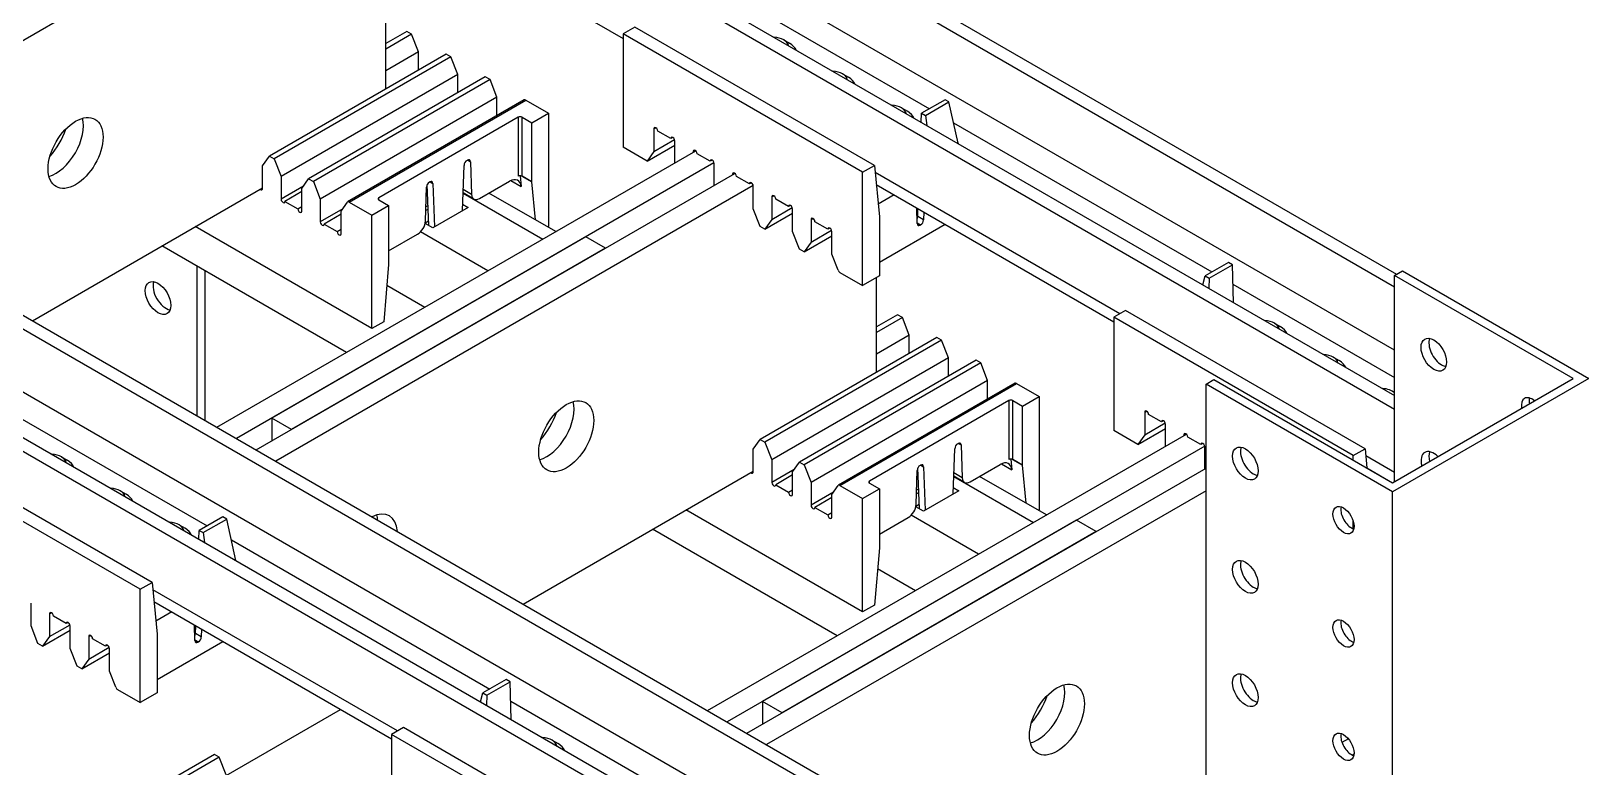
# Model space of a CAD drawing. Header units: millimetres. Extents: x -116965 to 323937, y 291661 to 566926.
# Drawn here: x -25698.6 to -25539, y 303530.1 to 303605.8 of the extents above; entities that cross this region are included whole.
import ezdxf

# ---------------------------------------------------------------- set-up
doc = ezdxf.new("R2010")
doc.units = ezdxf.units.MM
doc.layers.add('ALPHA', color=255, linetype='Continuous')

msp = doc.modelspace()

# ---------------------------------------------------------------- linework, layer by layer
at = {"layer": 'ALPHA'}
for p, q in [((-25676.811126, 303647.980289), (-25558.219217, 303579.511218)), ((-25675.598943, 303648.680143), (-25558.017187, 303580.794285)), ((-25687.720774, 303641.681601), (-25558.219217, 303566.913843)), ((-25686.508591, 303642.381455), (-25558.219217, 303568.313551)), ((-25558.219217, 303572.979246), (-25678.023309, 303642.14817)), ((-25674.737402, 303619.083823), (-25723.884235, 303590.708886)), ((-25662.075803, 303619.183941), (-25637.617207, 303605.062764)), ((-25662.062899, 303599.862022), (-25662.062899, 303609.60495)), ((-25625.356378, 303608.941486), (-25606.100448, 303597.82407)), ((-25751.158354, 303605.055897), (-25577.614146, 303504.860103)), ((-25749.94617, 303605.755751), (-25577.614146, 303506.259811)), ((-25659.888222, 303605.783267), (-25662.062899, 303604.527717)), ((-25659.388844, 303605.494951), (-25662.062899, 303603.951084)), ((-25659.388844, 303605.494951), (-25659.888222, 303605.783267)), ((-25658.68899, 303603.691182), (-25659.388844, 303605.494951)), ((-25636.405024, 303606.222321), (-25637.617207, 303605.522467)), ((-25637.617207, 303605.522467), (-25637.617207, 303593.85823)), ((-25612.969485, 303591.292098), (-25637.617207, 303605.522467)), ((-25611.757302, 303591.991952), (-25636.405024, 303606.222321)), ((-25621.091112, 303604.915926), (-25620.48502, 303604.565999)), ((-25655.847612, 303603.45042), (-25674.030358, 303592.952607)), ((-25658.68899, 303603.691182), (-25662.062899, 303601.743254)), ((-25658.68899, 303601.80995), (-25658.68899, 303603.691182)), ((-25655.348234, 303603.162104), (-25655.847612, 303603.45042)), ((-25655.348234, 303603.162104), (-25673.530979, 303592.66429)), ((-25654.648379, 303601.358334), (-25655.348234, 303603.162104)), ((-25654.648379, 303601.358334), (-25672.831125, 303590.860521)), ((-25651.807002, 303601.117572), (-25669.989748, 303590.619759)), ((-25651.307623, 303600.829256), (-25669.490369, 303590.331443)), ((-25654.648379, 303599.477102), (-25654.648379, 303601.358334)), ((-25651.307623, 303600.829256), (-25651.807002, 303601.117572)), ((-25650.607769, 303599.025487), (-25651.307623, 303600.829256)), ((-25615.030197, 303601.416655), (-25614.424105, 303601.066728)), ((-25762.068001, 303598.757209), (-25580.644604, 303494.012362)), ((-25760.855818, 303599.457064), (-25579.432421, 303494.712216)), ((-25577.614146, 303498.32813), (-25752.370537, 303599.223779)), ((-25650.607769, 303599.025487), (-25668.790515, 303588.527674)), ((-25647.792606, 303598.731533), (-25665.975352, 303588.233719)), ((-25665.832495, 303588.219568), (-25647.649749, 303598.717382)), ((-25650.607769, 303597.106198), (-25650.607769, 303599.025487)), ((-25647.649749, 303598.717382), (-25645.294367, 303597.357501)), ((-25604.484204, 303598.757209), (-25606.90857, 303597.357501)), ((-25606.504509, 303597.124216), (-25604.080143, 303598.523925)), ((-25604.080143, 303598.523925), (-25604.484204, 303598.757209)), ((-25603.126208, 303594.269014), (-25604.080143, 303598.523925)), ((-25648.42988, 303596.94692), (-25662.765965, 303588.669977)), ((-25648.42988, 303596.94692), (-25648.42988, 303590.881517)), ((-25648.025819, 303596.94692), (-25647.015667, 303596.363708)), ((-25648.025819, 303590.881517), (-25648.025819, 303596.94692)), ((-25647.015667, 303596.363708), (-25645.294367, 303597.357501)), ((-25645.294367, 303597.357501), (-25645.294367, 303585.693264)), ((-25608.969281, 303597.917384), (-25608.36319, 303597.567457)), ((-25606.942242, 303596.443802), (-25606.90857, 303597.357501)), ((-25606.90857, 303597.357501), (-25606.504509, 303597.124216)), ((-25606.504509, 303597.124216), (-25606.351566, 303596.102776)), ((-25647.015667, 303590.298305), (-25647.015667, 303596.363708)), ((-25634.445329, 303595.7595), (-25634.243298, 303595.876143)), ((-25634.445329, 303595.7595), (-25634.445329, 303593.426653)), ((-25632.707866, 303594.756376), (-25634.041267, 303595.526216)), ((-25603.599518, 303596.380158), (-25577.008055, 303581.027569)), ((-25635.145183, 303592.431006), (-25637.617207, 303593.85823)), ((-25635.145183, 303592.431006), (-25632.303805, 303594.071476)), ((-25634.445329, 303593.426653), (-25632.328406, 303594.648859)), ((-25632.505836, 303594.873018), (-25632.707866, 303594.756376)), ((-25632.303805, 303592.260229), (-25632.303805, 303594.523091)), ((-25603.126208, 303594.269014), (-25603.150803, 303594.254814)), ((-25603.12509, 303594.239968), (-25603.126208, 303594.269014)), ((-25679.437523, 303565.047565), (-25630.149269, 303593.504151)), ((-25628.270385, 303592.256078), (-25677.417218, 303563.881141)), ((-25674.730212, 303591.956959), (-25674.030358, 303592.952607)), ((-25674.030358, 303592.952607), (-25673.530979, 303592.66429)), ((-25673.530979, 303592.66429), (-25672.831125, 303590.860521)), ((-25653.691523, 303592.509401), (-25653.63591, 303592.541509)), ((-25653.625334, 303592.547402), (-25653.333049, 303592.378651)), ((-25653.333049, 303592.378651), (-25653.229396, 303589.011088)), ((-25634.445329, 303593.426653), (-25635.145183, 303592.431006)), ((-25630.404718, 303593.426653), (-25630.202688, 303593.543295)), ((-25630.404718, 303593.426653), (-25630.404718, 303593.356668)), ((-25628.667256, 303592.423529), (-25630.000657, 303593.193368)), ((-25628.465225, 303592.540171), (-25628.667256, 303592.423529)), ((-25628.263195, 303589.927382), (-25628.263195, 303592.190244)), ((-25675.396913, 303562.714717), (-25626.108659, 303591.171304)), ((-25674.730212, 303589.624112), (-25674.730212, 303591.956959)), ((-25672.831125, 303590.860521), (-25672.831125, 303588.527674)), ((-25670.689602, 303589.624112), (-25669.989748, 303590.619759)), ((-25669.989748, 303590.619759), (-25669.490369, 303590.331443)), ((-25654.166141, 303587.3364), (-25653.994282, 303591.999875)), ((-25648.221815, 303590.929795), (-25648.114267, 303589.810337)), ((-25648.040606, 303590.88947), (-25647.016172, 303590.298013)), ((-25647.015667, 303590.298305), (-25648.025819, 303590.881517)), ((-25626.364108, 303591.093806), (-25626.162078, 303591.210448)), ((-25626.364108, 303591.093806), (-25626.364108, 303591.02382)), ((-25624.626646, 303590.090681), (-25625.960047, 303590.860521)), ((-25612.969485, 303591.292098), (-25611.757302, 303591.991952)), ((-25612.969485, 303579.627861), (-25612.969485, 303591.292098)), ((-25611.757302, 303591.991952), (-25611.24768, 303586.687349)), ((-25586.503489, 303576.711802), (-25611.686118, 303591.250999)), ((-25698.428391, 303576.011947), (-25674.730212, 303589.694097)), ((-25624.229775, 303589.923231), (-25673.376608, 303561.548294)), ((-25670.524015, 303589.859685), (-25672.831125, 303588.527674)), ((-25670.689602, 303589.297513), (-25672.427064, 303588.294389)), ((-25670.689602, 303587.291264), (-25670.689602, 303589.624112)), ((-25669.490369, 303590.331443), (-25668.790515, 303588.527674)), ((-25657.966449, 303586.276149), (-25657.862797, 303589.7634)), ((-25657.627411, 303585.815208), (-25657.78934, 303590.022246)), ((-25657.559935, 303590.275972), (-25657.504323, 303590.308079)), ((-25657.49116, 303590.315349), (-25657.201563, 303590.148151)), ((-25657.201563, 303590.148151), (-25657.029704, 303585.683121)), ((-25654.09953, 303589.143934), (-25645.900458, 303584.410198)), ((-25652.993195, 303588.520196), (-25654.098988, 303589.158626)), ((-25653.229396, 303589.011088), (-25654.086196, 303589.505761)), ((-25652.421767, 303588.5768), (-25649.31981, 303590.367716)), ((-25644.561518, 303585.183236), (-25651.430555, 303589.149076)), ((-25649.193102, 303590.433203), (-25648.114267, 303589.810337)), ((-25647.016172, 303590.298013), (-25647.015667, 303590.298305)), ((-25646.640078, 303586.383293), (-25647.016172, 303590.298013)), ((-25624.424615, 303590.207324), (-25624.626646, 303590.090681)), ((-25624.222585, 303587.524549), (-25624.222585, 303589.857397)), ((-25611.568175, 303590.023349), (-25587.10958, 303575.902172)), ((-25609.73105, 303588.962684), (-25611.368409, 303588.017355)), ((-25672.427064, 303588.294389), (-25671.093663, 303587.524549)), ((-25671.093663, 303587.524549), (-25670.689602, 303587.757834)), ((-25668.790515, 303588.527674), (-25668.790515, 303586.194826)), ((-25666.483404, 303587.526837), (-25668.790515, 303586.194826)), ((-25666.648992, 303587.291264), (-25666.007459, 303588.203941)), ((-25665.832495, 303588.219568), (-25663.477113, 303586.859688)), ((-25663.477113, 303586.859688), (-25661.755813, 303587.853481)), ((-25662.765965, 303588.436693), (-25662.765965, 303588.669977)), ((-25662.765965, 303588.436693), (-25661.755813, 303587.853481)), ((-25661.755813, 303587.853481), (-25661.755813, 303581.788078)), ((-25657.691514, 303587.480639), (-25657.934823, 303587.340164)), ((-25657.706067, 303587.858755), (-25657.923134, 303587.733431)), ((-25653.577618, 303587.676184), (-25657.214167, 303585.576622)), ((-25654.14162, 303588.001811), (-25653.577618, 303587.676184)), ((-25623.522731, 303585.72078), (-25624.222585, 303587.524549)), ((-25622.323498, 303588.760958), (-25622.121467, 303588.877601)), ((-25622.323498, 303588.760958), (-25622.323498, 303586.428111)), ((-25622.323498, 303586.428111), (-25620.206575, 303587.650317)), ((-25620.586036, 303587.757834), (-25621.919437, 303588.527674)), ((-25620.384005, 303587.874476), (-25620.586036, 303587.757834)), ((-25620.181975, 303585.191702), (-25620.181975, 303587.524549)), ((-25611.368409, 303588.017355), (-25611.37587, 303588.021662)), ((-25607.355169, 303586.006419), (-25607.404824, 303587.619637)), ((-25607.300028, 303586.735122), (-25607.270294, 303587.541966)), ((-25666.648992, 303586.964666), (-25668.386454, 303585.961541)), ((-25668.386454, 303585.961541), (-25667.053053, 303585.191702)), ((-25666.648992, 303584.958417), (-25666.648992, 303587.291264)), ((-25663.477113, 303575.195451), (-25663.477113, 303586.859688)), ((-25657.214167, 303585.576622), (-25657.998228, 303586.0293)), ((-25657.64458, 303586.261262), (-25657.991618, 303586.060899)), ((-25623.023352, 303585.432464), (-25620.181975, 303587.072934)), ((-25622.323498, 303586.428111), (-25623.023352, 303585.432464)), ((-25618.282888, 303586.428111), (-25618.080857, 303586.544753)), ((-25618.282888, 303586.428111), (-25618.282888, 303584.095264)), ((-25616.545425, 303585.424987), (-25617.878827, 303586.194826)), ((-25611.24768, 303586.687349), (-25611.248185, 303586.687057)), ((-25611.248185, 303586.687057), (-25611.248185, 303580.621654)), ((-25611.248185, 303582.021362), (-25604.478257, 303585.929982)), ((-25607.387286, 303587.04987), (-25607.286279, 303587.108187)), ((-25607.357558, 303586.084013), (-25606.996696, 303585.875669)), ((-25607.052308, 303585.843562), (-25607.355545, 303586.018636)), ((-25606.693936, 303586.385195), (-25607.300028, 303586.735122)), ((-25606.996696, 303585.875669), (-25607.052308, 303585.843562)), ((-25606.664202, 303587.192039), (-25606.693936, 303586.385195)), ((-25663.477113, 303575.195451), (-25681.659858, 303585.693264)), ((-25641.455787, 303584.643483), (-25673.780669, 303565.980704)), ((-25667.053053, 303585.191702), (-25666.648992, 303585.424987)), ((-25661.755813, 303583.187786), (-25658.774079, 303584.909291)), ((-25651.557313, 303581.144212), (-25658.481265, 303585.141757)), ((-25645.294367, 303585.693264), (-25645.36964, 303585.649805)), ((-25639.435482, 303583.477059), (-25641.455787, 303584.643483)), ((-25623.023352, 303585.432464), (-25623.522731, 303585.72078)), ((-25619.48212, 303583.387932), (-25620.181975, 303585.191702)), ((-25618.982742, 303583.099616), (-25616.141364, 303584.740086)), ((-25618.282888, 303584.095264), (-25616.165965, 303585.317469)), ((-25616.343395, 303585.541629), (-25616.545425, 303585.424987)), ((-25616.141364, 303582.858854), (-25616.141364, 303585.191702)), ((-25666.103509, 303572.745961), (-25685.094377, 303583.710344)), ((-25639.435482, 303583.477059), (-25671.760363, 303564.81428)), ((-25618.982742, 303583.099616), (-25619.48212, 303583.387932)), ((-25618.282888, 303584.095264), (-25618.982742, 303583.099616)), ((-25615.499831, 303581.205399), (-25616.141364, 303582.858854)), ((-25681.457828, 303566.213988), (-25681.457828, 303581.610781)), ((-25680.649706, 303565.747419), (-25680.649706, 303581.144212)), ((-25661.755307, 303581.788369), (-25662.26493, 303575.895305)), ((-25661.755813, 303581.788661), (-25661.755307, 303581.788369)), ((-25661.755813, 303581.788078), (-25661.755307, 303581.788369)), ((-25615.324868, 303580.987742), (-25612.969485, 303579.627861)), ((-25575.314531, 303582.005326), (-25577.697879, 303580.629299)), ((-25577.293818, 303580.396015), (-25574.91047, 303581.772041)), ((-25574.91047, 303581.772041), (-25575.314531, 303582.005326)), ((-25574.789848, 303577.880609), (-25574.91047, 303581.772041)), ((-25558.219217, 303580.677642), (-25557.411095, 303581.144212)), ((-25557.411095, 303581.144212), (-25538.218197, 303570.063187)), ((-25661.938279, 303579.672554), (-25658.022289, 303577.411656)), ((-25611.248185, 303580.621654), (-25612.969485, 303579.627861)), ((-25611.555272, 303570.70143), (-25611.555272, 303580.444357)), ((-25577.958533, 303579.71005), (-25577.697879, 303580.629299)), ((-25577.697879, 303580.629299), (-25577.293818, 303580.396015)), ((-25577.293818, 303580.396015), (-25577.343118, 303579.35474)), ((-25574.84875, 303579.780894), (-25558.219217, 303570.179829)), ((-25558.219217, 303559.448731), (-25558.219217, 303580.677642)), ((-25539.834441, 303570.063187), (-25558.219217, 303580.677642)), ((-25609.380595, 303576.622675), (-25611.555272, 303575.367125)), ((-25608.881217, 303576.334359), (-25611.555272, 303574.790492)), ((-25608.881217, 303576.334359), (-25609.380595, 303576.622675)), ((-25608.181362, 303574.530589), (-25608.881217, 303576.334359)), ((-25585.897397, 303577.061729), (-25587.10958, 303576.361875)), ((-25587.10958, 303576.361875), (-25587.10958, 303564.697638)), ((-25562.461858, 303562.131506), (-25587.10958, 303576.361875)), ((-25561.249675, 303562.83136), (-25585.897397, 303577.061729)), ((-25662.26493, 303575.895305), (-25663.477113, 303575.195451)), ((-25570.583485, 303575.755334), (-25569.977393, 303575.405407)), ((-25605.339985, 303574.289828), (-25623.522731, 303563.792014)), ((-25604.840606, 303574.001511), (-25623.023352, 303563.503698)), ((-25608.181362, 303574.530589), (-25611.555272, 303572.582662)), ((-25608.181362, 303572.649357), (-25608.181362, 303574.530589)), ((-25604.840606, 303574.001511), (-25605.339985, 303574.289828)), ((-25604.140752, 303572.197742), (-25604.840606, 303574.001511)), ((-25604.140752, 303572.197742), (-25622.323498, 303561.699929)), ((-25601.299375, 303571.95698), (-25619.48212, 303561.459167)), ((-25600.799996, 303571.668664), (-25618.982742, 303561.170851)), ((-25604.140752, 303570.31651), (-25604.140752, 303572.197742)), ((-25600.799996, 303571.668664), (-25601.299375, 303571.95698)), ((-25600.100142, 303569.864895), (-25600.799996, 303571.668664)), ((-25564.522569, 303572.256063), (-25563.916478, 303571.906136)), ((-25600.100142, 303569.864895), (-25618.282888, 303559.367081)), ((-25600.100142, 303567.945605), (-25600.100142, 303569.864895)), ((-25577.614146, 303569.479975), (-25576.806024, 303569.946544)), ((-25576.806024, 303569.946544), (-25558.421248, 303559.332089)), ((-25538.218197, 303570.063187), (-25558.421248, 303558.39895)), ((-25558.421248, 303559.332089), (-25539.834441, 303570.063187)), ((-25597.284979, 303569.57094), (-25615.467725, 303559.073127)), ((-25615.324868, 303559.058976), (-25597.142122, 303569.556789)), ((-25597.142122, 303569.556789), (-25594.78674, 303568.196909)), ((-25596.50804, 303567.203116), (-25594.78674, 303568.196909)), ((-25594.78674, 303568.196909), (-25594.78674, 303556.532672)), ((-25577.614146, 303405.014235), (-25577.614146, 303569.479975)), ((-25558.421248, 303558.39895), (-25577.614146, 303569.479975)), ((-25558.461654, 303568.756792), (-25558.219217, 303568.616821)), ((-25597.922253, 303567.786328), (-25612.258338, 303559.509385)), ((-25597.922253, 303567.786328), (-25597.922253, 303561.720924)), ((-25597.518192, 303567.786328), (-25596.50804, 303567.203116)), ((-25597.518192, 303561.720924), (-25597.518192, 303567.786328)), ((-25596.50804, 303561.137713), (-25596.50804, 303567.203116)), ((-25583.937701, 303566.598908), (-25583.735671, 303566.715551)), ((-25583.937701, 303566.598908), (-25583.937701, 303564.266061)), ((-25699.703605, 303566.017095), (-25680.447675, 303554.899679)), ((-25673.780669, 303565.980704), (-25673.780669, 303563.647856)), ((-25671.760363, 303564.81428), (-25673.780669, 303565.980704)), ((-25583.937701, 303564.266061), (-25581.820779, 303565.488267)), ((-25582.200239, 303565.595784), (-25583.53364, 303566.365624)), ((-25581.998208, 303565.712426), (-25582.200239, 303565.595784)), ((-25581.796178, 303563.099637), (-25581.796178, 303565.362499)), ((-25628.929896, 303535.886973), (-25579.641642, 303564.343559)), ((-25624.222585, 303562.796367), (-25623.522731, 303563.792014)), ((-25623.522731, 303563.792014), (-25623.023352, 303563.503698)), ((-25623.023352, 303563.503698), (-25622.323498, 303561.699929)), ((-25584.637555, 303563.270413), (-25587.10958, 303564.697638)), ((-25584.637555, 303563.270413), (-25581.796178, 303564.910884)), ((-25583.937701, 303564.266061), (-25584.637555, 303563.270413)), ((-25579.897091, 303564.266061), (-25579.695061, 303564.382703)), ((-25579.897091, 303564.266061), (-25579.897091, 303564.196075)), ((-25578.159629, 303563.262937), (-25579.49303, 303564.032776)), ((-25687.316713, 303548.367706), (-25711.964435, 303562.598075)), ((-25686.10453, 303549.06756), (-25710.752252, 303563.297929)), ((-25695.438339, 303561.991535), (-25694.832248, 303561.641608)), ((-25577.762758, 303563.095486), (-25626.909591, 303534.720549)), ((-25624.222585, 303560.46352), (-25624.222585, 303562.796367)), ((-25603.658514, 303558.175808), (-25603.486655, 303562.839283)), ((-25603.183895, 303563.348809), (-25603.128283, 303563.380916)), ((-25603.117707, 303563.386809), (-25602.825422, 303563.218059)), ((-25602.825422, 303563.218059), (-25602.721769, 303559.850495)), ((-25577.957598, 303563.379579), (-25578.159629, 303563.262937)), ((-25577.755568, 303560.76679), (-25577.755568, 303563.029652)), ((-25562.461858, 303562.131506), (-25561.249675, 303562.83136)), ((-25562.461858, 303561.664936), (-25562.461858, 303562.131506)), ((-25561.249675, 303562.83136), (-25561.05985, 303560.855486)), ((-25558.219217, 303560.38187), (-25561.178491, 303562.090407)), ((-25647.920763, 303546.851355), (-25624.222585, 303560.533505)), ((-25624.889285, 303533.554125), (-25577.614146, 303560.848439)), ((-25622.323498, 303561.699929), (-25622.323498, 303559.367081)), ((-25620.016387, 303560.699092), (-25622.323498, 303559.367081)), ((-25620.181975, 303560.46352), (-25619.48212, 303561.459167)), ((-25620.181975, 303558.130672), (-25620.181975, 303560.46352)), ((-25619.48212, 303561.459167), (-25618.982742, 303561.170851)), ((-25618.982742, 303561.170851), (-25618.282888, 303559.367081)), ((-25607.458822, 303557.115557), (-25607.355169, 303560.602808)), ((-25607.119784, 303556.654616), (-25607.281713, 303560.861654)), ((-25607.052308, 303561.115379), (-25606.996696, 303561.147487)), ((-25606.983532, 303561.154757), (-25606.693936, 303560.987558)), ((-25606.693936, 303560.987558), (-25606.522077, 303556.522529)), ((-25602.721769, 303559.850495), (-25603.578569, 303560.345169)), ((-25601.914139, 303559.416208), (-25598.812183, 303561.207123)), ((-25598.685475, 303561.27261), (-25597.60664, 303560.649745)), ((-25597.714188, 303561.769202), (-25597.60664, 303560.649745)), ((-25597.532979, 303561.728878), (-25596.508545, 303561.137421)), ((-25596.50804, 303561.137713), (-25597.518192, 303561.720924)), ((-25596.508545, 303561.137421), (-25596.50804, 303561.137713)), ((-25596.132451, 303557.222701), (-25596.508545, 303561.137421)), ((-25561.060548, 303560.862757), (-25558.415301, 303559.335522)), ((-25620.181975, 303560.136921), (-25621.919437, 303559.133797)), ((-25621.919437, 303559.133797), (-25620.586036, 303558.363957)), ((-25618.282888, 303559.367081), (-25618.282888, 303557.034234)), ((-25616.141364, 303558.130672), (-25615.499831, 303559.043349)), ((-25615.324868, 303559.058976), (-25612.969485, 303557.699096)), ((-25612.969485, 303557.699096), (-25611.248185, 303558.692889)), ((-25612.258338, 303559.2761), (-25612.258338, 303559.509385)), ((-25612.258338, 303559.2761), (-25611.248185, 303558.692889)), ((-25611.248185, 303558.692889), (-25611.248185, 303552.627485)), ((-25607.19844, 303558.698163), (-25607.415507, 303558.572839)), ((-25603.633992, 303558.841219), (-25603.06999, 303558.515592)), ((-25603.591903, 303559.983342), (-25595.392831, 303555.249606)), ((-25602.485568, 303559.359603), (-25603.591361, 303559.998033)), ((-25594.053891, 303556.022643), (-25600.922928, 303559.988484)), ((-25559.223423, 303559.802092), (-25559.22937, 303559.798658)), ((-25689.377424, 303558.492264), (-25688.771332, 303558.142337)), ((-25577.614146, 303558.515592), (-25622.86898, 303532.387702)), ((-25620.586036, 303558.363957), (-25620.181975, 303558.597242)), ((-25615.975777, 303558.366245), (-25618.282888, 303557.034234)), ((-25616.141364, 303557.804074), (-25617.878827, 303556.800949)), ((-25616.141364, 303555.797825), (-25616.141364, 303558.130672)), ((-25612.969485, 303546.034859), (-25612.969485, 303557.699096)), ((-25607.136952, 303557.100669), (-25607.483991, 303556.900307)), ((-25607.183886, 303558.320047), (-25607.427196, 303558.179572)), ((-25603.06999, 303558.515592), (-25606.70654, 303556.416029)), ((-25558.421248, 303416.09526), (-25558.421248, 303558.39895)), ((-25678.831431, 303555.832818), (-25681.255797, 303554.433109)), ((-25680.851736, 303554.199824), (-25678.42737, 303555.599533)), ((-25678.42737, 303555.599533), (-25678.831431, 303555.832818)), ((-25677.473435, 303551.344622), (-25678.42737, 303555.599533)), ((-25612.969485, 303546.034859), (-25631.152231, 303556.532672)), ((-25590.94816, 303555.482891), (-25623.273041, 303536.820112)), ((-25617.878827, 303556.800949), (-25616.545425, 303556.03111)), ((-25616.545425, 303556.03111), (-25616.141364, 303556.264394)), ((-25611.248185, 303554.027194), (-25608.266452, 303555.748699)), ((-25601.049685, 303551.983619), (-25607.973638, 303555.981165)), ((-25606.70654, 303556.416029), (-25607.490601, 303556.868708)), ((-25594.78674, 303556.532672), (-25594.862013, 303556.489213)), ((-25588.927855, 303554.316467), (-25590.94816, 303555.482891)), ((-25683.316509, 303554.992993), (-25682.710417, 303554.643065)), ((-25681.289469, 303553.519411), (-25681.255797, 303554.433109)), ((-25681.255797, 303554.433109), (-25680.851736, 303554.199824)), ((-25680.851736, 303554.199824), (-25680.698794, 303553.178384)), ((-25615.595882, 303543.585369), (-25634.58675, 303554.549752)), ((-25588.927855, 303554.316467), (-25621.252736, 303535.653688)), ((-25562.461858, 303554.594869), (-25562.461858, 303555.375488)), ((-25677.946746, 303553.455766), (-25651.355282, 303538.103178)), ((-25611.24768, 303552.627777), (-25611.757302, 303546.734713)), ((-25611.248185, 303552.628069), (-25611.24768, 303552.627777)), ((-25611.248185, 303552.627485), (-25611.24768, 303552.627777)), ((-25677.473435, 303551.344622), (-25677.49803, 303551.330422)), ((-25677.472317, 303551.315577), (-25677.473435, 303551.344622)), ((-25687.316713, 303548.367706), (-25686.10453, 303549.06756)), ((-25686.10453, 303549.06756), (-25685.594907, 303543.762957)), ((-25611.430652, 303550.511962), (-25607.514662, 303548.251064)), ((-25687.316713, 303536.703469), (-25687.316713, 303548.367706)), ((-25660.850716, 303533.78741), (-25686.033345, 303548.326608)), ((-25698.569812, 303544.600158), (-25698.569812, 303546.933005)), ((-25696.670725, 303545.836567), (-25696.468695, 303545.953209)), ((-25685.915403, 303547.098957), (-25661.456808, 303532.977781)), ((-25684.078277, 303546.038292), (-25685.715636, 303545.092963)), ((-25611.757302, 303546.734713), (-25612.969485, 303546.034859)), ((-25697.869958, 303542.796388), (-25698.569812, 303544.600158)), ((-25696.670725, 303545.836567), (-25696.670725, 303543.503719)), ((-25696.670725, 303543.503719), (-25694.553803, 303544.725925)), ((-25694.933263, 303544.833442), (-25696.266664, 303545.603282)), ((-25694.731232, 303544.950085), (-25694.933263, 303544.833442)), ((-25694.529202, 303542.26731), (-25694.529202, 303544.600158)), ((-25685.715636, 303545.092963), (-25685.723097, 303545.097271)), ((-25681.702397, 303543.082028), (-25681.752051, 303544.695245)), ((-25681.647255, 303543.81073), (-25681.617521, 303544.617574)), ((-25681.011429, 303544.267647), (-25681.041163, 303543.460803)), ((-25697.370579, 303542.508072), (-25697.869958, 303542.796388)), ((-25697.370579, 303542.508072), (-25694.529202, 303544.148542)), ((-25696.670725, 303543.503719), (-25697.370579, 303542.508072)), ((-25692.630115, 303543.503719), (-25692.428085, 303543.620362)), ((-25692.630115, 303543.503719), (-25692.630115, 303541.170872)), ((-25690.892653, 303542.500595), (-25692.226054, 303543.270435)), ((-25685.594907, 303543.762957), (-25685.595413, 303543.762665)), ((-25685.595413, 303543.762665), (-25685.595413, 303537.697262)), ((-25685.595413, 303539.096971), (-25678.825484, 303543.005591)), ((-25681.734514, 303544.125479), (-25681.633507, 303544.183795)), ((-25681.704785, 303543.159621), (-25681.343923, 303542.951278)), ((-25681.399535, 303542.91917), (-25681.702773, 303543.094244)), ((-25681.041163, 303543.460803), (-25681.647255, 303543.81073)), ((-25681.343923, 303542.951278), (-25681.399535, 303542.91917)), ((-25693.829348, 303540.463541), (-25694.529202, 303542.26731)), ((-25693.329969, 303540.175224), (-25690.488592, 303541.815695)), ((-25692.630115, 303541.170872), (-25693.329969, 303540.175224)), ((-25692.630115, 303541.170872), (-25690.513192, 303542.393078)), ((-25690.690622, 303542.617237), (-25690.892653, 303542.500595)), ((-25690.488592, 303539.934463), (-25690.488592, 303542.26731)), ((-25693.329969, 303540.175224), (-25693.829348, 303540.463541)), ((-25689.847059, 303538.281007), (-25690.488592, 303539.934463)), ((-25689.672095, 303538.06335), (-25687.316713, 303536.703469)), ((-25649.661758, 303539.080934), (-25652.045106, 303537.704908)), ((-25651.641045, 303537.471623), (-25649.257697, 303538.84765)), ((-25649.257697, 303538.84765), (-25649.661758, 303539.080934)), ((-25649.137075, 303534.956217), (-25649.257697, 303538.84765)), ((-25685.595413, 303537.697262), (-25687.316713, 303536.703469)), ((-25652.305761, 303536.785659), (-25652.045106, 303537.704908)), ((-25652.045106, 303537.704908), (-25651.641045, 303537.471623)), ((-25651.641045, 303537.471623), (-25651.690346, 303536.430349)), ((-25649.195978, 303536.856503), (-25629.940048, 303525.739086)), ((-25623.273041, 303536.820112), (-25623.273041, 303534.487264)), ((-25621.252736, 303535.653688), (-25623.273041, 303536.820112)), ((-25678.487979, 303529.203365), (-25666.703654, 303536.007049)), ((-25660.244624, 303534.137337), (-25661.456808, 303533.437483)), ((-25661.456808, 303533.437483), (-25661.456808, 303521.773246)), ((-25636.809085, 303519.207114), (-25661.456808, 303533.437483)), ((-25635.596902, 303519.906968), (-25660.244624, 303534.137337)), ((-25644.930712, 303532.830943), (-25644.32462, 303532.481015)), ((-25562.968736, 303532.981538), (-25563.631834, 303532.598698)), ((-25679.687212, 303531.365436), (-25697.869958, 303520.867623)), ((-25679.187834, 303531.07712), (-25697.370579, 303520.579307)), ((-25679.187834, 303531.07712), (-25679.687212, 303531.365436)), ((-25678.487979, 303529.27335), (-25679.187834, 303531.07712)), ((-25562.386843, 303531.398205), (-25562.551574, 303531.303097)), ((-25562.453137, 303531.2633), (-25562.401596, 303531.293057))]:
    msp.add_line(p, q, dxfattribs=at)
for centre, major_axis, start_param, end_param in [((-25622.262889, 303604.239401), (-1.657143, 0), 3.2442748454, 4.6097067886), ((-25622.262889, 303603.539546), (-2.514286, 0), 3.3765092748, 3.926990817), ((-25616.201974, 303600.74013), (-1.657143, 0), 3.2442748454, 4.6097067886), ((-25616.201974, 303600.040275), (-2.514286, 0), 3.3765092748, 3.926990817), ((-25647.649749, 303598.484097), (-0.142857, 0.247436), 5.4977871438, 6.2831853072), ((-25693.983719, 303593.275018), (2, 3.464102), 2.3561944902, 8.6393797974), ((-25648.22785, 303596.830277), (-0.285714, 0), 3.926990817, 5.4977871438), ((-25610.141058, 303597.240859), (-1.657143, 0), 3.2442748454, 4.6097067886), ((-25610.141058, 303596.541004), (-2.514286, 0), 3.3765092748, 3.926990817), ((-25696.004025, 303594.441442), (2, 3.464102), 3.6710629894, 5.7537149714), ((-25698.02433, 303595.607865), (2.357143, 4.082691), 4.3606975727, 5.0640803881), ((-25634.243298, 303595.642858), (-0.142857, 0.247436), 3.926990817, 7.0685834706), ((-25632.505836, 303594.639734), (-0.142857, 0.247436), 3.926990817, 7.0685834706), ((-25653.691523, 303592.159474), (0.214286, 0.371154), 0.7853981634, 2.3127435948), ((-25653.63591, 303592.191581), (0.214286, 0.371154), 5.5326937288, 7.0685834706), ((-25630.202688, 303593.310011), (-0.142857, 0.247436), 3.926990817, 7.0685834706), ((-25628.465225, 303592.306886), (-0.142857, 0.247436), 3.926990817, 7.0685834706), ((-25649.31981, 303588.968007), (0.857143, 1.484615), 5.6025068989, 7.0685834706), ((-25648.22785, 303590.764874), (-0.285714, 0), 3.9977395288, 5.4977871438), ((-25648.22785, 303590.764874), (-0.285714, 0), 3.926990817, 3.9977395288), ((-25626.162078, 303590.977163), (-0.142857, 0.247436), 3.926990817, 7.0685834706), ((-25674.932242, 303589.740754), (-0.142857, 0.247436), 2.088602095, 3.926990817), ((-25657.559935, 303589.926044), (0.214286, 0.371154), 0.7853981634, 2.3212879052), ((-25657.504323, 303589.958152), (0.214286, 0.371154), 5.5412380392, 7.0685834706), ((-25652.421767, 303589.509939), (0.571429, 0.989743), 2.3911010752, 3.926990817), ((-25624.424615, 303589.974039), (-0.142857, 0.247436), 3.926990817, 7.0685834706), ((-25622.121467, 303588.644316), (-0.142857, 0.247436), 3.926990817, 7.0685834706), ((-25672.629095, 303588.411031), (-0.142857, 0.247436), 0.7853981634, 3.926990817), ((-25670.891632, 303587.407907), (-0.142857, 0.247436), 0.7853981634, 3.926990817), ((-25665.832495, 303587.986284), (-0.142857, 0.247436), 5.4977871438, 6.544984695), ((-25662.563935, 303588.553335), (-0.285714, 0), 5.4977871438, 7.0685834706), ((-25620.384005, 303587.641192), (-0.142857, 0.247436), 3.926990817, 7.0685834706), ((-25611.368409, 303589.417063), (0.857143, 1.484615), 3.9214809141, 3.926990817), ((-25668.588485, 303586.078184), (-0.142857, 0.247436), 0.7853981634, 3.926990817), ((-25658.774079, 303585.84243), (0.571429, 0.989743), 3.926990817, 5.4628805587), ((-25618.080857, 303586.311469), (-0.142857, 0.247436), 3.926990817, 7.0685834706), ((-25607.602787, 303586.575524), (0.214286, 0.371154), 4.8033066959, 5.4543362484), ((-25607.052308, 303586.193489), (0.214286, 0.371154), 2.3911010752, 3.926990817), ((-25606.996696, 303586.225596), (0.214286, 0.371154), 3.926990817, 5.4543362484), ((-25666.851022, 303585.075059), (-0.142857, 0.247436), 0.7853981634, 3.926990817), ((-25616.343395, 303585.308344), (-0.142857, 0.247436), 3.926990817, 7.0685834706), ((-25615.324868, 303581.221026), (-0.142857, 0.247436), 1.308996939, 2.3561944902), ((-25685.498438, 303578.344795), (-0.928571, 1.608333), 0.7853981634, 7.0685834706), ((-25684.690316, 303578.811364), (-0.928571, 1.608333), 0.4501966899, 2.6913959637), ((-25571.755262, 303575.078808), (-1.657143, 0), 3.2442748454, 4.6097067886), ((-25571.755262, 303574.378954), (-2.514286, 0), 3.3765092748, 3.926990817), ((-25554.178607, 303572.512676), (-0.928571, 1.608333), 0.7853981634, 7.0685834706), ((-25553.370485, 303572.979246), (-0.928571, 1.608333), 0.4501966899, 2.3561944902), ((-25565.694346, 303571.579537), (-1.657143, 0), 3.2442748454, 4.6097067886), ((-25565.694346, 303570.879683), (-2.514286, 0), 3.3765092748, 3.926990817), ((-25553.370485, 303572.979246), (-0.928571, 1.608333), 2.3561944902, 2.6913959637), ((-25643.476092, 303564.114426), (2, 3.464102), 2.3561944902, 8.6393797974), ((-25597.142122, 303569.323505), (-0.142857, 0.247436), 5.4977871438, 6.2831853072), ((-25559.633431, 303568.080266), (-1.657143, 0), 3.6899063173, 4.6097067886), ((-25645.496397, 303565.280849), (2, 3.464102), 3.6710629894, 5.7537149714), ((-25597.720223, 303567.669685), (-0.285714, 0), 3.926990817, 5.4977871438), ((-25583.735671, 303566.482266), (-0.142857, 0.247436), 3.926990817, 7.0685834706), ((-25544.077082, 303566.680558), (-0.771429, 1.336153), 5.2636745788, 7.3026960355), ((-25543.26896, 303567.147127), (-0.771429, 1.336153), 0.5512855984, 1.0195107284), ((-25647.516702, 303566.447273), (2.357143, 4.082691), 4.3606975727, 5.0640803881), ((-25581.998208, 303565.479142), (-0.142857, 0.247436), 3.926990817, 7.0685834706), ((-25603.128283, 303563.030989), (0.214286, 0.371154), 5.5326937288, 7.0685834706), ((-25579.695061, 303564.149419), (-0.142857, 0.247436), 3.926990817, 7.0685834706), ((-25577.957598, 303563.146294), (-0.142857, 0.247436), 3.926990817, 7.0685834706), ((-25696.610116, 303561.315009), (-1.657143, 0), 3.2442748454, 4.6097067886), ((-25603.183895, 303562.998881), (0.214286, 0.371154), 0.7853981634, 2.3127435948), ((-25573.573536, 303561.315009), (-0.928571, 1.608333), 0.7853981634, 7.0685834706), ((-25572.765414, 303561.781578), (-0.928571, 1.608333), 0.4501966899, 2.3561944902), ((-25554.178607, 303560.848439), (-0.928571, 1.608333), 5.1625856703, 7.403784944), ((-25553.370485, 303561.315009), (-0.928571, 1.608333), 0.4501966899, 1.1205996369), ((-25696.610116, 303560.615155), (-2.514286, 0), 3.3765092748, 3.926990817), ((-25624.424615, 303560.580162), (-0.142857, 0.247436), 2.088602095, 3.926990817), ((-25607.052308, 303560.765452), (0.214286, 0.371154), 0.7853981634, 2.3212879052), ((-25606.996696, 303560.79756), (0.214286, 0.371154), 5.5412380392, 7.0685834706), ((-25598.812183, 303559.807415), (0.857143, 1.484615), 5.6025068989, 7.0685834706), ((-25597.720223, 303561.604282), (-0.285714, 0), 3.9977395288, 5.4977871438), ((-25597.720223, 303561.604282), (-0.285714, 0), 3.926990817, 3.9977395288), ((-25572.765414, 303561.781578), (-0.928571, 1.608333), 2.3561944902, 2.6913959637), ((-25690.549201, 303557.815738), (-1.657143, 0), 3.2442748454, 4.6097067886), ((-25622.121467, 303559.250439), (-0.142857, 0.247436), 0.7853981634, 3.926990817), ((-25615.324868, 303558.825691), (-0.142857, 0.247436), 5.4977871438, 6.544984695), ((-25612.056308, 303559.392743), (-0.285714, 0), 5.4977871438, 7.0685834706), ((-25601.914139, 303560.349347), (0.571429, 0.989743), 2.3911010752, 3.926990817), ((-25690.549201, 303557.115884), (-2.514286, 0), 3.3765092748, 3.926990817), ((-25620.384005, 303558.247315), (-0.142857, 0.247436), 0.7853981634, 3.926990817), ((-25618.080857, 303556.917592), (-0.142857, 0.247436), 0.7853981634, 3.926990817), ((-25608.266452, 303556.681838), (0.571429, 0.989743), 3.926990817, 5.4628805587), ((-25563.472011, 303555.482891), (-0.771429, 1.336153), 0.7853981634, 7.0685834706), ((-25663.679143, 303552.450189), (2, 3.464102), 5.5720393558, 6.9943312585), ((-25665.699448, 303553.616613), (2, 3.464102), 5.5720393558, 5.7537149714), ((-25616.343395, 303555.914467), (-0.142857, 0.247436), 0.7853981634, 3.926990817), ((-25562.663889, 303555.94946), (-0.771429, 1.336153), 0.5512855984, 2.3561944902), ((-25684.488286, 303554.316467), (-1.657143, 0), 3.2442748454, 4.6097067886), ((-25684.488286, 303553.616613), (-2.514286, 0), 3.3765092748, 3.926990817), ((-25562.663889, 303555.94946), (-0.771429, 1.336153), 2.3561944902, 2.5903070552), ((-25573.573536, 303549.650772), (-0.928571, 1.608333), 0.7853981634, 7.0685834706), ((-25572.765414, 303550.117342), (-0.928571, 1.608333), 0.4501966899, 2.3561944902), ((-25572.765414, 303550.117342), (-0.928571, 1.608333), 2.3561944902, 2.6913959637), ((-25696.468695, 303545.719924), (-0.142857, 0.247436), 3.926990817, 7.0685834706), ((-25694.731232, 303544.7168), (-0.142857, 0.247436), 3.926990817, 7.0685834706), ((-25685.715636, 303546.492671), (0.857143, 1.484615), 3.9214809141, 3.926990817), ((-25563.472011, 303543.818654), (-0.771429, 1.336153), 0.7853981634, 7.0685834706), ((-25562.663889, 303544.285223), (-0.771429, 1.336153), 0.5512855984, 2.3561944902), ((-25692.428085, 303543.387077), (-0.142857, 0.247436), 3.926990817, 7.0685834706), ((-25690.690622, 303542.383953), (-0.142857, 0.247436), 3.926990817, 7.0685834706), ((-25681.950015, 303543.651132), (0.214286, 0.371154), 4.8033066959, 5.4543362484), ((-25681.399535, 303543.269097), (0.214286, 0.371154), 2.3911010752, 3.926990817), ((-25681.343923, 303543.301205), (0.214286, 0.371154), 3.926990817, 5.4543362484), ((-25562.663889, 303544.285223), (-0.771429, 1.336153), 2.3561944902, 2.5903070552), ((-25573.573536, 303537.986535), (-0.928571, 1.608333), 0.7853981634, 7.0685834706), ((-25572.765414, 303538.453105), (-0.928571, 1.608333), 0.4501966899, 2.3561944902), ((-25689.672095, 303538.296635), (-0.142857, 0.247436), 1.308996939, 2.3561944902), ((-25592.968465, 303534.953834), (2, 3.464102), 2.3561944902, 8.6393797974), ((-25594.98877, 303536.120257), (2, 3.464102), 3.6710629894, 5.7537149714), ((-25597.009075, 303537.286681), (2.357143, 4.082691), 4.3606975727, 5.0640803881), ((-25572.765414, 303538.453105), (-0.928571, 1.608333), 2.3561944902, 2.6913959637), ((-25646.102489, 303532.154417), (-1.657143, 0), 3.2442748454, 4.6097067886), ((-25563.472011, 303532.154417), (-0.771429, 1.336153), 0.7853981634, 7.0685834706), ((-25562.663889, 303532.620986), (-0.771429, 1.336153), 0.5512855984, 2.3561944902), ((-25646.102489, 303531.454563), (-2.514286, 0), 3.3765092748, 3.926990817), ((-25562.663889, 303532.620986), (-0.771429, 1.336153), 2.3561944902, 2.5903070552)]:
    msp.add_ellipse(centre, major_axis=major_axis, ratio=0.5773502692, start_param=start_param, end_param=end_param, dxfattribs=at)

doc.saveas('drawing.dxf')
